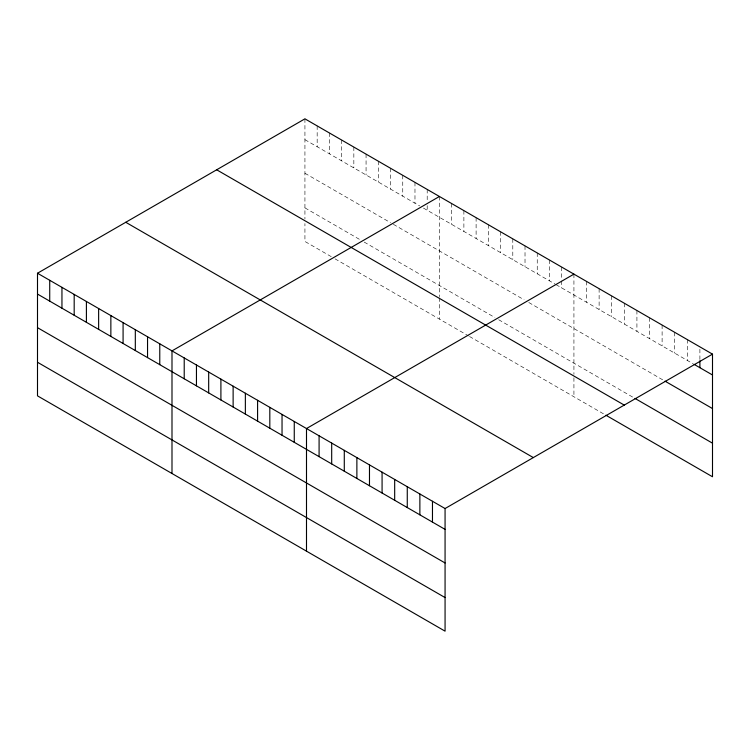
<?xml version="1.0" encoding="UTF-8"?>
<svg xmlns="http://www.w3.org/2000/svg" width="750" height="750" viewBox="0 0 750 750"><rect width="100%" height="100%" fill="white"/><g stroke="black" fill="none" stroke-linecap="round" stroke-linejoin="round"><path stroke-width="0.56" stroke-dasharray="3.75 2.81" d="M304.931 139.669L419.681 205.922M423.441 208.088L555.122 284.109M556.059 284.653L693.122 363.788M304.931 173.259L390.525 222.675M393.347 224.306L524.081 299.784M528.778 302.494L664.05 380.597M304.931 207.872L360.431 239.906M364.191 242.081L494.925 317.559M498.684 319.725L633.038 397.294M331.266 256.659L304.931 241.463L304.931 223.547M335.034 258.834L468.591 335.944M469.528 336.488L604.941 414.666M699.9 349.181L699.9 359.597M687.309 339.591L687.309 360.431M674.709 332.316L674.709 353.156M662.109 325.05L662.109 345.881M649.509 317.775L649.509 338.616M636.919 310.5L636.919 331.341M624.319 303.225L624.319 324.066M611.719 295.959L611.719 316.791M599.119 288.684L599.119 309.516M586.528 281.409L586.528 302.25M573.928 274.134L573.928 374.363M573.928 377.728L573.928 396.759M561.703 267.075L561.703 279.806M561.703 280.969L561.703 287.916M549.478 260.016L549.478 280.856M537.244 252.956L537.244 273.797M525.019 245.897L525.019 266.737M512.794 238.837L512.794 259.678M500.569 231.778L500.569 252.619M488.344 224.719L488.344 245.559M476.109 217.659L476.109 238.5M463.884 210.6L463.884 231.441M451.659 203.541L451.659 224.381M439.434 196.481L439.434 296.719M439.434 297.834L439.434 319.106M427.2 189.422L427.2 201M427.2 205.631L427.2 210.262M414.975 182.363L414.975 203.203M402.75 175.303L402.75 196.144M390.525 168.244L390.525 189.084M378.3 161.184L378.3 182.025M366.066 154.134L366.066 174.966M353.841 147.075L353.841 167.906M341.616 140.016L341.616 160.847M329.391 132.956L329.391 153.787M317.166 125.897L317.166 146.728M304.931 118.838L304.931 219.066"/><path stroke-width="1.12" d="M37.5 273.234L445.069 508.538L445.069 631.163L37.5 395.859L37.5 273.234L304.931 118.838L712.5 354.141L712.5 476.766L605.906 415.219M439.434 196.481L171.994 350.887L171.994 473.512M573.928 274.134L306.497 428.541L306.497 551.166M445.069 508.538L712.5 354.141M694.087 364.35L712.5 374.981M665.016 381.15L712.5 408.562M634.978 398.419L712.5 443.175M216.684 169.791L624.244 405.094M125.756 222.281L533.316 457.584M37.5 294.075L445.069 529.378M37.5 327.666L445.069 562.969M37.5 362.269L445.069 597.572M699.9 360.759L699.9 367.706M432.469 501.272L432.469 522.103M419.869 493.997L419.869 514.828M407.269 486.722L407.269 507.562M394.678 479.447L394.678 500.287M382.078 472.172L382.078 493.012M369.478 464.906L369.478 485.738M356.878 457.631L356.878 478.472M344.288 450.356L344.288 471.197M331.688 443.081L331.688 463.922M319.088 435.806L319.088 456.647M294.262 421.481L294.262 442.312M282.037 414.422L282.037 435.253M269.812 407.362L269.812 428.194M257.587 400.303L257.587 421.134M245.363 393.244L245.363 414.075M233.128 386.184L233.128 407.016M220.903 379.125L220.903 399.966M208.678 372.066L208.678 392.906M196.453 365.006L196.453 385.847M184.219 357.947L184.219 378.788M159.769 343.828L159.769 364.669M147.544 336.769L147.544 357.609M135.319 329.709L135.319 350.55M123.084 322.65L123.084 343.491M110.859 315.591L110.859 336.431M98.634 308.531L98.634 329.372M86.409 301.472L86.409 322.312M74.184 294.413L74.184 315.253M61.95 287.353L61.95 308.194M49.725 280.294L49.725 301.134"/></g></svg>
